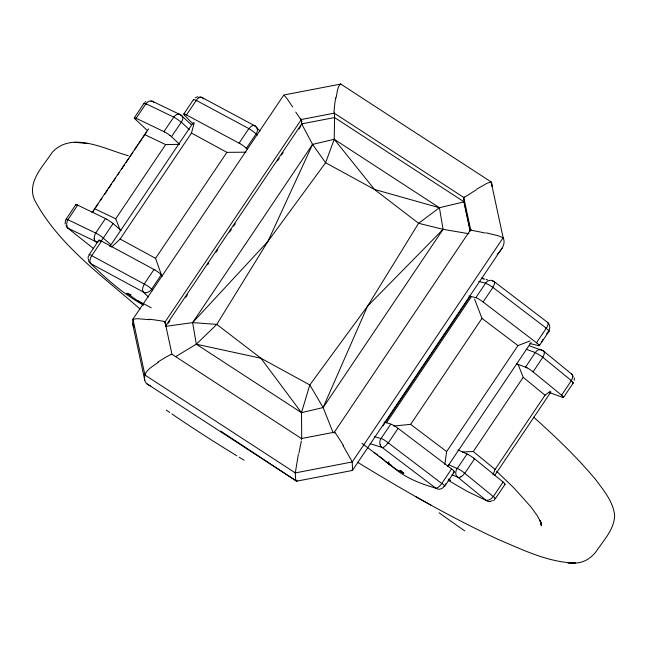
<?xml version="1.0" encoding="UTF-8"?>
<svg xmlns="http://www.w3.org/2000/svg" width="647" height="647" viewBox="0 0 647 647"><rect width="100%" height="100%" fill="white"/><g stroke="black" fill="none" stroke-linecap="round" stroke-linejoin="round"><path stroke-width="0.97" d="M175.725 356.594L196.292 344.204L216.794 324.398L267.898 241.428L325.587 162.753L334.224 139.275L334.572 117.552L301.672 123.876L165.357 326.403L192.636 322.61L216.794 324.398L260.903 358.228L309.8 384.933L323.128 407.545L333.181 432.851M541.118 525.283L541.183 523.043L541.49 525.89L539.905 520.253L541.118 522.744L537.22 515.61L531.138 507.143L514.195 488.226L496.718 471.388M334.313 112.246L334.58 117.697M574.277 377.88L574.277 380.412M87.976 258.323L88.493 255.832M444.804 464.433L446.64 451.566L517.972 345.587L530.047 340.945M388.726 461.659L388.766 463.503L389.51 464.708L396.546 469.52L403.752 473.475L399.895 470.466M335.93 98.239C337.305 93.815 336.877 86.747 340.767 84.061L491.146 181.936L503.148 237.756C506.172 243.806 501.328 250.252 497.147 254.279M298.388 454.145L295.307 472.9L352.243 461.958L503.148 237.756L498.327 235.791L486.156 232.831M301.259 439.45L301.445 438.537L334.345 432.212L470.652 229.685L463.713 197.432L334.248 113.168L301.348 119.493L165.034 322.012L165.171 323.823M111.559 247.097L120.14 239.05L191.472 133.072L194.237 122.784M301.728 438.892L301.486 412.673L309.8 384.933L367.496 306.249L418.601 223.288L439.418 207.744L464.036 201.824L470.345 231.141M65.476 220.263L65.096 224.016M492.99 474.882L495.101 469.398L545.033 395.212L550.314 391.184M323.128 407.545L367.496 306.249L443.074 229.337L439.418 207.744L334.224 139.275L312.574 144.402L192.636 322.61L196.292 344.204L301.486 412.673L323.128 407.545L443.074 229.337L468.978 233.737M301.672 123.876L312.574 144.402L267.898 241.428L192.636 322.61M91.939 212.701L148.575 128.874M444.602 486.407L454.396 471.857M539.315 345.684L549.117 331.127M144.087 103.277L134.293 117.811M66.034 219.236L75.836 204.67M106.229 218.912L77.697 205.148L67.903 219.697A6.446 4.48 -72.1 0 0 67.967 227.979M147.54 130.71L135.045 118.967A6.454 0.938 34.4 0 1 135.441 117.94L136.137 118.272L145.955 103.73A6.446 4.666 -56.2 0 1 153.088 101.506M135.611 119.501L136.218 118.595M92.408 212.491L94.098 209.984M95.78 207.477L98.037 204.137M100.285 200.796L101.967 198.289M104.782 194.108L107.588 189.935M108.72 188.261L111.527 184.088M113.217 181.581L115.465 178.24M117.714 174.892L119.396 172.393M121.652 169.045L124.459 164.872M126.149 162.365L128.955 158.183M130.079 156.517L132.894 152.336M134.584 149.829L137.957 144.823M139.081 143.149L141.887 138.976M143.011 137.301L146.392 132.287M67.846 219.673L95.667 233.066L105.477 218.532M136.161 118.28L163.942 131.624L173.784 117.107A6.446 0.784 35 0 1 180.756 121.887M89.1 254.724L98.854 240.223M183.78 114.05L193.607 99.444M192.992 124.07L184.476 115.117L185.091 114.204M120.31 230.583L115.732 218.791L165.664 144.605L179.324 144.321M100.22 241.299A6.446 4.497 -56.1 0 0 103.261 238.153L113.047 223.579L111.527 222.342M179.276 143.974L171.504 136.727L181.314 122.154A6.446 4.319 -40.9 0 0 180.788 115.093M101.547 241.113L91.753 255.678L144.216 284.033A6.446 1.011 32.5 0 1 152.053 289.508M186.482 114.931L196.276 100.374L248.852 128.583A6.446 0.793 35.4 0 1 255.533 133.428M109.788 246.588L193.307 122.501M161.871 276.148L155.555 258.331L226.887 152.352L245.989 152.182M144.216 284.033L154.018 269.475L154.884 269.961M184.476 115.117L184.08 114.681A6.454 0.906 33.9 0 1 185.754 114.576L239.075 143.157L248.852 128.583M146.424 292.549L146.966 292.452A6.446 5.305 -46.4 0 0 151.584 289.249L161.338 274.66L162.575 275.889M247.591 149.578L246.386 148.341L256.18 133.783A6.446 5.273 -42.3 0 0 257.247 128.68M168.252 323.265L169.943 320.758M185.713 297.329L187.404 294.814M207.679 264.688L208.811 263.014M216.13 252.136L217.821 249.621M229.645 232.047L231.335 229.539M233.591 226.191L235.282 223.684M277.523 160.917L279.213 158.402M281.469 155.054L283.16 152.546M298.93 129.117L300.62 126.602M502.46 247.534L352.445 470.45L296.633 481.182L146.926 383.784M383.032 425.855L469.932 296.738M386.494 422.806L471.145 297.046M380.193 444.707L380.032 444.149A6.446 5.96 -72.7 0 1 381.01 438.577L390.82 424.036L384.059 421.998M493.928 281.518A6.446 5.831 -81.7 0 0 490.822 280.313L490.232 280.353A6.446 5.92 -78.6 0 0 485.638 283.127L475.852 297.693L468.873 295.986M398.067 428.322L451.574 468.938L441.772 483.495L388.297 442.896L398.091 428.338L397.218 427.691A6.454 0.857 33.7 0 0 391.403 424.27M537.301 343.379L483.099 301.987L492.925 287.446L546.303 328.191L536.5 342.756M393.659 426.025L410.643 424.359L481.966 318.381L474.591 299.116M447.627 466.479L531.147 342.392M445.225 484.595L445.84 483.689M448.29 480.042C449.18 478.149 451.59 481.894 448.638 479.37M453.191 472.755L453.806 471.849M539.331 344.778L538.716 345.684L529.885 343.557M541.167 342.045L541.782 341.131M542.396 340.225L543.011 339.311M546.683 333.844L547.297 332.938M547.912 332.024L548.527 331.118A6.446 0.72 34.6 0 0 548.996 331.215M457.736 477.26A6.446 5.386 -58 0 1 457.235 468.541L467.045 453.984L468.549 454.72M516.638 363.889L525.501 367.132L535.304 352.566A6.446 5.208 -77.4 0 1 542.898 350.739M462.573 451.994L473.289 451.517L523.213 377.33L518.061 364.31M493.362 496.629L464.797 473.329L474.591 458.78L473.855 458.197M549.303 392.511L562.85 397.42A6.454 0.946 33.6 0 0 562.324 395.786L533.079 371.888L542.809 357.298A6.446 0.817 32.7 0 0 535.765 352.938M494.664 475.513L550.896 391.969M474.591 458.788L503.099 482.031L493.305 496.581A6.446 3.421 -44.1 0 1 486.487 500.293M561.612 395.204L571.358 380.614A6.446 3.599 -57.5 0 0 571.56 373.893M562.316 397.234L562.93 396.328M495.287 498.821L505.072 484.279M563.529 397.428L573.331 382.862M493.572 500.552L494.559 499.719M144.831 102.355L145.818 101.53M158.264 362.223C153.662 365.984 146.732 369.049 144.928 375.025L295.307 472.9M464.497 196.914L463.713 197.432L464.117 202.875M195.297 97.778L197.772 96.735M476.766 189.118L487.005 183.271L491.146 181.936A259.115 41.481 -29.9 0 1 492.043 186.425M171.131 354.693L171.973 354.265L301.445 438.537M460.85 476.912L460.373 477.114A6.446 3.55 -50.5 0 1 457.825 477.276L451.962 474.704M177.731 114.131L178.216 114.058A6.446 4.618 -64.2 0 1 180.82 114.931L190.986 124.475M340.767 84.061L283.831 95.004L132.926 319.206L132.692 324.131L144.734 380.121M489.86 501.457L489.326 501.506A6.438 5.257 -66.9 0 1 486.334 500.527L467.134 491.34L448.201 480.325M128.203 155.652C105.55 149.667 72.367 130.686 52.31 152.231C43.422 165.955 26.535 182.163 34.59 200.052C58.61 245.14 102.509 275.994 140.108 309.064M87.313 143.529L74.89 142.283M149.594 319.683L137.568 318.704L132.926 319.206L144.928 375.025M131.09 294.797L126.917 293.285L143.448 304.769M164.112 321.842L165.034 322.012L171.973 354.265M470.652 229.685L471.582 229.863M482.832 278.849L484.441 279.18M481.497 278.032L483.94 278.542M196.292 344.204L260.903 358.228L301.486 412.673M486.043 279.528L487.644 279.884M478.667 281.421L485.654 283.135M443.074 229.337L418.601 223.288L374.492 189.458L325.587 162.753L312.574 144.402M492.391 281.049L493.968 281.461L547.338 322.198A6.373 5.742 -84.5 0 1 547.613 322.376L547.807 322.602A6.454 5.993 -77.6 0 1 548.599 331.175M439.418 207.744L374.492 189.458L334.224 139.275M381.026 438.593L374.257 436.555M444.068 486.479A6.454 6.001 -76.3 0 1 436.183 488.453L435.941 488.291A6.373 5.88 -63.6 0 1 435.682 488.097L382.207 447.514L370.076 443.664M475.974 297.733L476.378 297.871A6.454 0.946 34.2 0 1 482.266 301.356L483.099 301.987M504.361 484.231L504.425 484.255A6.454 0.865 34.3 0 0 503.714 482.581L503.123 482.055M529.65 345.919L543.035 350.674L571.527 373.95A6.438 5.249 -68.1 0 1 573.202 376.837M526.197 349.243L535.304 352.566M77.025 204.848L77.697 205.148M525.501 367.124L527.014 367.844M467.045 453.976L458.019 449.972M457.243 468.549L448.5 464.675M202.26 97.64L202.018 97.535A6.454 5.37 -43.3 0 0 198.758 97.301M95.691 241.533L67.862 228.132A6.438 4.343 -49.1 0 1 66.237 226.078L66.107 225.674M145.899 103.706L173.728 117.083M144.418 134.455L165.664 144.605M94.486 208.641L115.732 218.791M150.921 101.32A6.438 4.335 -48.2 0 1 153.04 101.579L180.828 114.923M95.667 233.066L95.724 233.09A6.446 1.019 32.9 0 1 103.738 238.379M100.77 240.716L154.018 269.475M163.942 131.624L164.71 132.02M126.917 293.285L130.613 295.194M259.981 131.042L255.088 125.971L202.527 97.77A6.446 3.704 -61.8 0 0 196.267 100.358M239.075 143.157L239.916 143.626M148.333 296.933L143.319 292.032L90.863 263.677A6.373 5.216 -52.5 0 1 90.612 263.523L90.402 263.386A6.454 5.378 -44.2 0 1 88.485 259.107M191.472 133.072L226.887 152.352M120.14 239.05L155.555 258.331M357.589 462.257C403.227 490.159 449.697 516.937 498.271 539.452C522.881 549.837 548.049 562.389 575.272 563.044C583.772 562.939 591.326 557.997 596.283 551.301C603.578 540.399 614.124 529.545 614.65 515.724C613.372 501.781 603.708 490.434 595.685 479.653C576.898 457.065 555.555 436.733 533.662 417.186M415.795 496.661L431.5 505.436M143.472 305.109C123.836 294.248 106.731 279.415 90.863 263.677A6.446 3.704 -61.8 0 1 91.737 255.662M334.572 117.552L464.036 201.824M220.684 431.048L296.633 481.182M403.752 473.475L400.857 470.385M93.378 248.464L67.862 228.132M481.966 318.381L517.972 345.587M410.643 424.359L446.64 451.566M384.181 460.114L379.174 456.305M388.063 463.066L389.162 463.899M384.852 461.165L389.534 464.724M451.598 468.962L452.374 469.56A6.454 0.906 33.9 0 1 454.17 471.906M374.16 452.479L377.5 455.035M532.279 371.265L533.079 371.888M169.967 135.449L171.512 136.719M464.797 473.329L464.74 473.281A6.446 0.995 35.2 0 0 456.879 468.25M542.865 357.338L571.414 380.662M486.342 500.511L457.777 477.203M523.213 377.33L545.033 395.212M473.289 451.517L495.101 469.398M121.11 230.397L113.055 223.571M448.751 479.039L450.409 480.414M110.556 244.348L103.245 238.145M96.67 242.407L95.627 241.501A6.446 4.618 -64.6 0 1 94.187 238.848M392.438 466.649C404.601 477.551 420.162 483.689 435.674 488.105A6.446 2.491 -52.7 0 0 441.796 483.503M160.804 274.166L161.354 274.676M245.844 147.823L246.386 148.341M153.048 101.571L154.018 102.452M181.314 122.154L189.385 129.699M390.731 464.724A6.284 2.523 -56 0 0 390.877 465.088L391.621 465.913M151.552 289.233L152.781 290.446M256.18 133.783L257.393 135.021M202.527 97.77L203.611 98.886M99.29 240.991L99.217 240.91A6.454 0.906 34 0 1 100.714 240.668M292.767 106.965C290.099 103.787 286.467 96.646 283.831 95.392M300.823 118.716L301.348 119.493L301.745 124.928M134.188 327.382L132.692 324.131M334.345 432.212L334.871 432.989M342.983 445.557L352.186 461.723L352.591 470.377L352.033 469.884M257.223 128.688L257.061 128.211A6.446 5.16 -39.6 0 0 255.039 126.044M464.328 203.854L469.997 230.243M544.337 352.364L544.394 352.785M94.244 238.775L94.187 238.298M464.619 473.256A6.454 3.372 -51.1 0 1 460.866 476.758M493.831 496.823A6.446 1.027 33.2 0 1 494.591 498.788M492.335 500.511A6.454 5.346 -67.2 0 1 489.86 501.49M468.671 454.841A6.462 0.825 33.8 0 1 473.733 458.133M442.273 483.632A6.446 1.084 33.3 0 1 443.996 486.423M391.718 465.759A6.446 5.96 -57.8 0 1 390.812 465.161M388.022 442.823A6.446 2.2 -53.3 0 1 382.207 447.514M382.175 447.554A6.446 5.936 -66.9 0 1 380.088 444.756M380.735 438.375A6.446 0.979 35.6 0 1 388.289 442.896M464.732 530.88A289.104 16.118 38.1 0 1 439.07 512.788M361.964 443.332A308.037 22.774 35.5 0 1 392.292 466.495M544.289 352.85A6.454 3.372 -51 0 1 542.679 357.265M573.234 382.975A6.446 0.776 34.7 0 1 572.28 382.725M570.913 380.46A6.446 0.776 34.7 0 1 573.185 382.579M543.019 350.69A6.446 3.55 -50.9 0 1 544.394 352.324M526.909 367.739A6.462 0.987 34.1 0 1 532.344 371.281M537.236 343.355A6.454 0.906 34 0 1 539.113 345.757M545.785 328.053A6.446 0.72 34.6 0 1 548.971 330.827M547.338 322.198A6.446 2.491 -52.6 0 1 546.327 328.199M493.968 281.461A6.446 2.192 -53 0 1 492.658 287.373M486.14 283.507A6.446 0.825 32.3 0 1 492.925 287.446M298.946 453.102A61.926 1.674 -78.9 0 1 301.324 441.003M297.175 480.721A259.115 8.516 -83.7 0 1 295.315 472.836M335.025 432.455A61.311 9.365 57.2 0 1 343.517 445.621M157.997 362.029A61.926 29.05 -27.6 0 1 170.994 354.41M150.5 385.814A259.115 41.481 -29.9 0 1 144.993 374.993M471.558 230.3A61.311 6.454 10.8 0 1 485.242 233.074M333.989 112.012A61.926 20.68 89.4 0 1 335.672 97.826M340.759 84.134A259.115 8.516 -83.7 0 1 340.832 84.498M464.441 197.384A61.926 8.282 -34.4 0 1 476.241 189.854M149.133 319.214A61.311 14.477 11.2 0 1 164.047 321.405M295.76 112.077A61.311 1.334 56 0 1 302.02 121.264M244.121 460.219A255.937 40.502 31.2 0 1 239.261 457.275M236.818 455.787A255.937 40.502 31.2 0 1 171.948 413.999M169.692 412.454A255.937 40.502 31.2 0 1 166.328 410.149M239.891 143.602A6.454 0.954 33.8 0 1 245.909 147.856M202.285 97.608A6.373 5.079 -37.5 0 1 202.551 97.737M249.014 128.753A6.446 3.445 -61.4 0 1 255.08 125.979M193.671 99.921A6.446 0.744 32.9 0 1 193.518 99.622M193.946 99.533A6.446 0.744 32.9 0 1 196.777 100.867M154.908 269.993A6.454 0.857 34.1 0 1 160.731 274.134M143.319 292.032A6.446 3.445 -61 0 1 144.386 284.203M146.408 292.719A6.446 5.257 -50.2 0 1 143.286 292.072M89.31 255.29A6.446 1.068 35 0 1 91.3 255.225M137.892 300.701A308.037 25.007 31.6 0 1 151.236 307.786M94.284 238.217A6.454 4.472 -63.8 0 1 95.788 233.171M75.998 205.131A6.454 0.873 33.5 0 1 77.09 204.897M66.431 219.891A6.446 1.011 34.9 0 1 66.148 219.454M66.14 219.082A6.446 1.011 34.9 0 1 67.458 219.333M97.98 242.083A6.446 4.497 -56.1 0 1 95.651 241.59M106.302 218.977A6.462 0.817 34 0 1 111.373 222.285M173.849 117.188A6.454 4.472 -63.9 0 1 177.723 114.204M144.2 103.755A6.446 0.793 33 0 1 144.022 103.383M144.435 103.302A6.446 0.793 33 0 1 146.335 104.094M164.653 131.964A6.462 0.987 33.9 0 1 170.08 135.482M570.929 562.898L567.767 562.809L575.272 563.044L570.929 562.898"/></g></svg>
